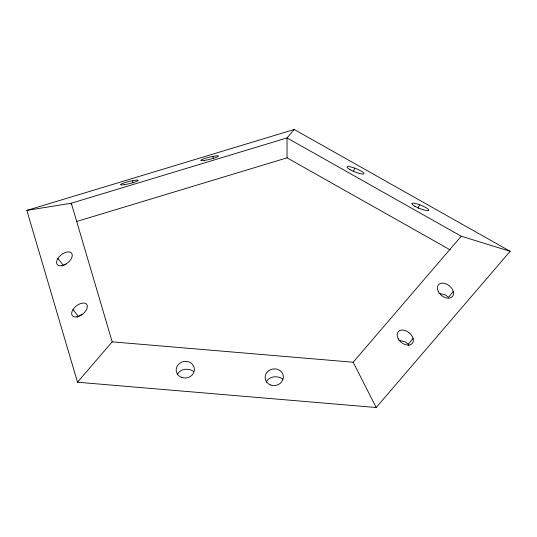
<?xml version="1.0" encoding="UTF-8"?>
<svg xmlns="http://www.w3.org/2000/svg" width="537" height="537" viewBox="0 0 537 537"><rect width="100%" height="100%" fill="white"/><g stroke="black" fill="none" stroke-linecap="round" stroke-linejoin="round"><path stroke-width="0.81" d="M353.279 171.773L354.722 168.141M418.115 208.349L419.558 204.725M177.317 374.645C179.868 368.51 189.051 367.744 193.85 371.631M266.278 382.176C268.836 376.041 278.012 375.276 282.811 379.162M408.939 345.64L408.254 344.224L413.067 338.384M453.288 291.477L448.482 297.317L445.233 294.867L438.917 293.35M294.236 129.491L287.04 137.928L71.307 203.208L26.85 210.403L77.509 382.223L376.202 407.509L510.15 251.309L294.236 129.491L26.85 210.403M77.509 382.223L112.179 341.841L353.171 362.233L461.243 236.213L510.15 251.309M62.272 265.949L66.709 263.566M77.355 317.125L80.201 315.253L82.591 314.481M76.905 221.419L287.04 157.831L450.308 249.947M398.689 340.263L405.012 341.774L408.254 344.224M461.243 236.213L287.04 137.928L287.04 157.831M57.889 258.431L63.178 265.124M72.972 309.601L78.261 316.293M353.171 362.233L376.202 407.509M112.179 341.841L71.307 203.208L71.307 204.865M212.84 156.395L213.411 158.69M132.538 180.694L133.116 182.989M414.859 206.228A9.142 1.739 21.7 0 0 428.714 210.397A9.142 1.739 21.7 0 0 417.39 204.006A9.142 1.739 21.7 0 0 414.859 206.228M350.023 169.645A9.142 1.739 21.7 0 0 363.871 173.813A9.142 1.739 21.7 0 0 352.547 167.423A9.142 1.739 21.7 0 0 350.023 169.645M398.232 338.733A9.142 6.229 39.5 0 0 412.248 343.452A9.142 6.229 39.5 0 0 405.254 330.544A9.142 6.229 39.5 0 0 398.232 338.733M438.461 291.826A9.142 6.229 39.5 0 0 452.469 296.545A9.142 6.229 39.5 0 0 445.482 283.637A9.142 6.229 39.5 0 0 438.461 291.826M181.848 377.545A9.142 8.344 -10.6 0 0 194.313 368.268A9.142 8.344 -10.6 0 0 179.694 363.254A9.142 8.344 -10.6 0 0 181.848 377.545M270.809 385.069A9.142 8.344 -10.6 0 0 283.274 375.799A9.142 8.344 -10.6 0 0 268.654 370.778A9.142 8.344 -10.6 0 0 270.809 385.069M204.483 160.395A9.142 1.081 -14 0 0 218.505 156.146A9.142 1.081 -14 0 0 206.054 158.086A9.142 1.081 -14 0 0 204.483 160.395M124.181 184.688A9.142 1.081 -14 0 0 138.204 180.445A9.142 1.081 -14 0 0 125.752 182.385A9.142 1.081 -14 0 0 124.181 184.688M61.896 265.654A9.142 5.162 -38.3 0 0 72.119 254.202A9.142 5.162 -38.3 0 0 59.238 256.646A9.142 5.162 -38.3 0 0 61.896 265.654M76.986 316.83A9.142 5.162 -38.3 0 0 87.209 305.378A9.142 5.162 -38.3 0 0 74.328 307.815A9.142 5.162 -38.3 0 0 76.986 316.83"/></g></svg>
